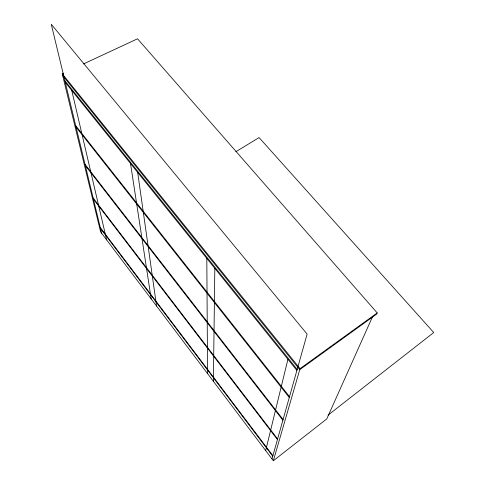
<?xml version="1.0" encoding="UTF-8"?>
<svg xmlns="http://www.w3.org/2000/svg" width="485" height="485" viewBox="0 0 485 485"><rect width="100%" height="100%" fill="white"/><g stroke="black" fill="none" stroke-linecap="round" stroke-linejoin="round"><path stroke-width="0.73" d="M213.382 381.307L213.43 377.815M213.436 377.142L213.703 356.287M213.715 355.517L214.018 331.461M214.03 330.57L214.388 302.531M214.406 301.482L214.825 268.369M265.677 450.583L266.356 447.8M266.483 447.267L270.551 430.577M270.703 429.959L275.419 410.607M275.595 409.886L281.13 387.169M281.342 386.315L287.926 359.282M271.988 458.955L307.12 334.104L51.264 24.25L101.668 233.297M63.614 73.18L62.244 73.817L100.607 231.897L273.346 460.75L300.045 368.649L377.209 312.928L137.54 38.794L83.462 63.947M372.28 317.245L326.781 418.907L273.346 460.75M377.209 312.928L376.542 314.171L299.748 369.655L62.644 75.466M328.09 415.105L433.736 332.534L259.087 137.594L235.862 151.714M62.244 73.817L300.045 368.649M64.893 80.777L297.178 369.443M65.287 82.395L296.899 370.437M75.733 125.724L289.515 396.675M76.066 127.106L289.278 397.506M85.057 164.403L283.082 419.531M85.348 165.603L282.888 420.228M93.168 198.05L277.608 438.98M93.417 199.092L277.438 439.58M100.286 227.574L272.897 455.736M100.51 228.496L272.746 456.258M71.762 90.452L81.789 133.399M82.11 134.769L90.731 171.714M91.01 172.902L98.503 205.016M98.746 206.052L105.324 234.231M105.536 235.146L106.645 239.893M130.513 163.518L136.509 202.754M136.703 204.003L141.826 237.541M141.99 238.614L146.422 267.611M146.561 268.544L150.429 293.855M150.556 294.674L151.205 298.93M137.679 172.43L143.16 211.181M143.336 212.418L148.016 245.513M148.161 246.574L152.205 275.171M152.338 276.086L155.861 301.039M155.976 301.846L156.57 306.041M206.81 258.402L207.034 292.134M207.04 293.207L207.222 321.797M207.228 322.713L207.392 347.254M207.392 348.042L207.531 369.34M207.538 370.025L207.562 373.595"/></g></svg>
